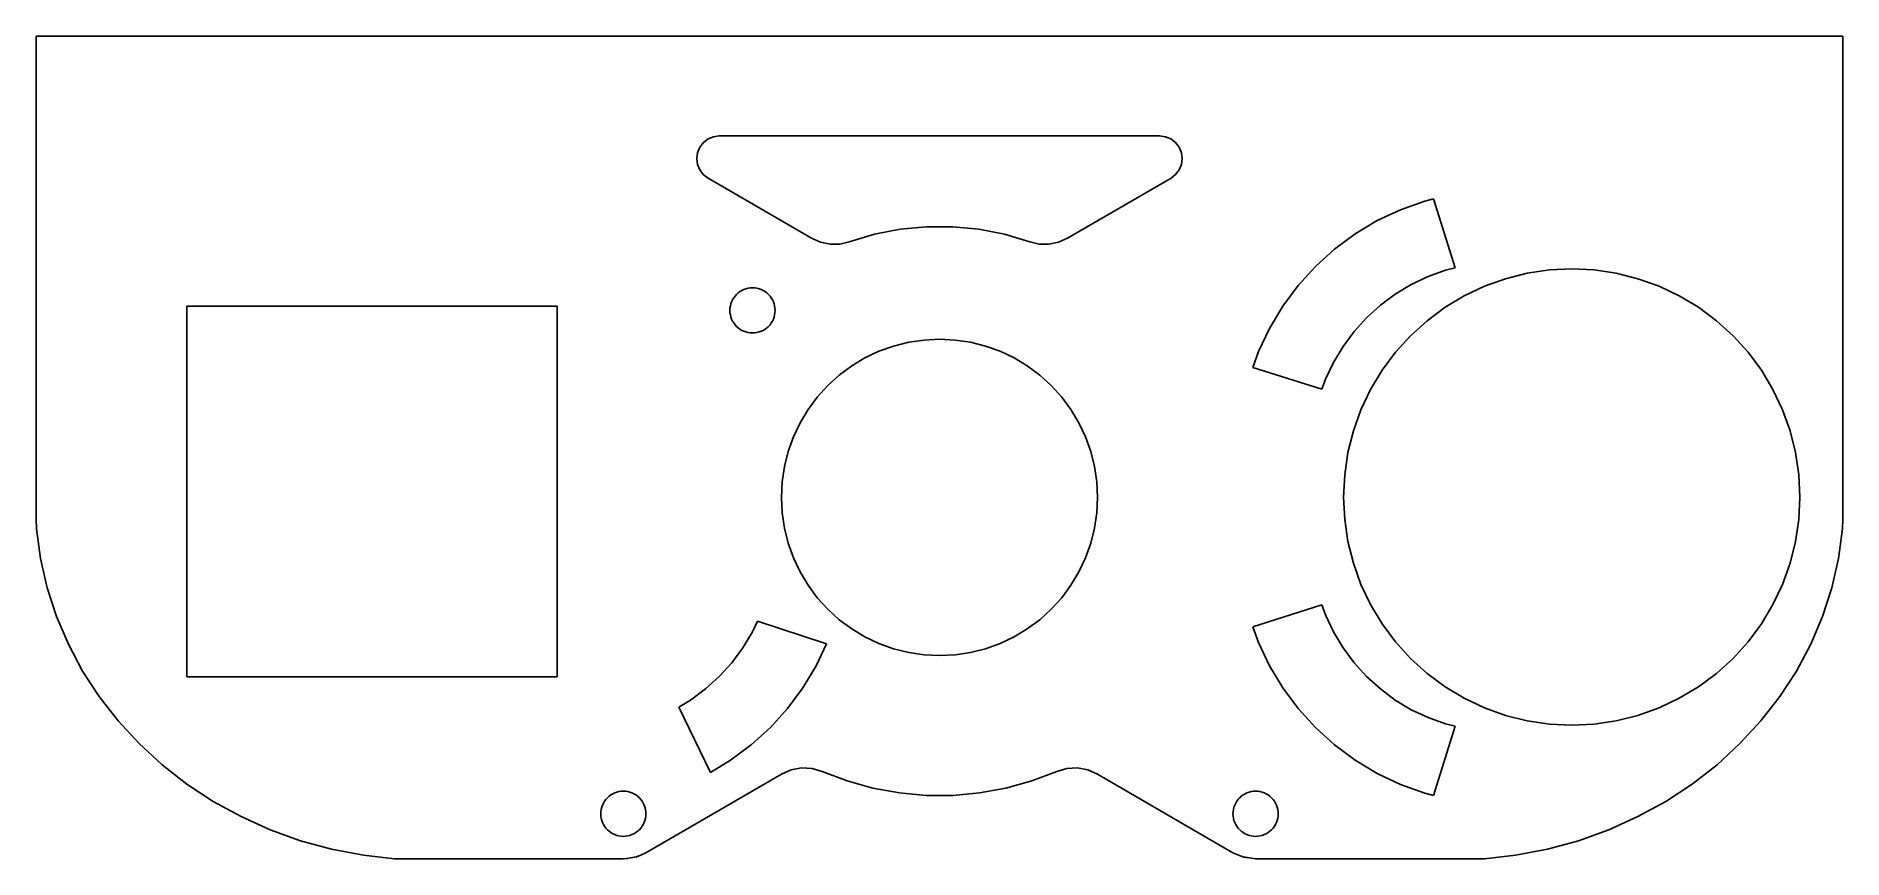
# Model space of a CAD drawing. Extents: x -170 to 30, y 121 to 212.
import ezdxf

# ---------------------------------------------------------------- set-up
doc = ezdxf.new("R2010")
doc.units = 0
doc.header["$MEASUREMENT"] = 0
doc.layers.get('0').update_dxf_attribs({"linetype": 'CONTINUOUS'})

msp = doc.modelspace()

# ---------------------------------------------------------------- linework, layer by layer
at = {"color": 0}
for p, q in [((30, 212), (-169.99, 212)), ((-169.99, 158.54), (-169.99, 212)), ((30, 212), (30, 158.52)), ((-96.13, 200.22), (-96.53, 199.7)), ((-95.62, 200.62), (-96.13, 200.22)), ((-95.01, 200.87), (-95.62, 200.62)), ((-94.37, 200.95), (-95.01, 200.87)), ((-70.53, 200.95), (-94.37, 200.95)), ((-69.27, 200.98), (-70.53, 200.98)), ((-70.53, 200.98), (-70.53, 200.95)), ((-69.27, 200.95), (-69.27, 200.98)), ((-45.63, 200.95), (-69.27, 200.95)), ((-45.63, 200.95), (-44.98, 200.87)), ((-44.98, 200.87), (-44.38, 200.62)), ((-43.86, 200.22), (-44.38, 200.62)), ((-43.47, 199.7), (-43.86, 200.22)), ((-96.78, 199.1), (-96.87, 198.45)), ((-96.87, 198.45), (-96.78, 197.81)), ((-96.53, 199.7), (-96.78, 199.1)), ((-43.22, 199.1), (-43.47, 199.7)), ((-43.22, 199.1), (-43.13, 198.45)), ((-43.21, 197.81), (-43.13, 198.45)), ((-96.53, 197.2), (-96.78, 197.81)), ((-96.14, 196.69), (-96.53, 197.2)), ((-96.14, 196.69), (-95.62, 196.29)), ((-84.16, 189.63), (-95.62, 196.29)), ((-55.84, 189.63), (-44.37, 196.29)), ((-44.37, 196.29), (-43.86, 196.69)), ((-43.86, 196.69), (-43.46, 197.2)), ((-43.21, 197.81), (-43.46, 197.2)), ((-15.3, 194), (-16.29, 193.75)), ((-12.9, 186.35), (-15.3, 194)), ((-21.55, 191.58), (-18.97, 192.79)), ((-16.29, 193.75), (-18.97, 192.79)), ((-77.2, 190.07), (-79.98, 189.24)), ((-77.2, 190.07), (-74.35, 190.63)), ((-74.35, 190.63), (-71.45, 190.91)), ((-68.54, 190.91), (-71.45, 190.91)), ((-68.54, 190.91), (-65.65, 190.63)), ((-65.65, 190.63), (-62.8, 190.07)), ((-62.8, 190.07), (-60.01, 189.24)), ((-23.99, 190.11), (-26.28, 188.42)), ((-21.55, 191.58), (-23.99, 190.11)), ((-84.16, 189.63), (-83.17, 189.19)), ((-83.17, 189.19), (-82.11, 188.98)), ((-82.11, 188.98), (-81.03, 188.99)), ((-79.98, 189.24), (-81.03, 188.99)), ((-58.96, 188.99), (-60.01, 189.24)), ((-57.88, 188.98), (-58.96, 188.99)), ((-56.83, 189.19), (-57.88, 188.98)), ((-56.83, 189.19), (-55.84, 189.63)), ((-28.39, 186.5), (-26.28, 188.42)), ((-28.39, 186.5), (-30.3, 184.39)), ((-13.97, 186.09), (-15.91, 185.39)), ((-13.97, 186.09), (-12.9, 186.35)), ((-2.48, 186.12), (-4.94, 185.76)), ((-2.48, 186.12), (-0.01, 186.24)), ((2.46, 186.12), (-0.01, 186.24)), ((4.92, 185.76), (2.46, 186.12)), ((-91.43, 184.04), (-91.66, 183.96)), ((-91.19, 184.1), (-91.43, 184.04)), ((-90.94, 184.14), (-91.19, 184.1)), ((-90.7, 184.15), (-90.94, 184.14)), ((-90.45, 184.14), (-90.7, 184.15)), ((-90.45, 184.14), (-90.21, 184.1)), ((-89.97, 184.04), (-90.21, 184.1)), ((-89.74, 183.96), (-89.97, 184.04)), ((-30.3, 184.39), (-32, 182.11)), ((-17.77, 184.51), (-19.54, 183.45)), ((-15.91, 185.39), (-17.77, 184.51)), ((-11.91, 183.26), (-9.67, 184.32)), ((-7.34, 185.15), (-9.67, 184.32)), ((-4.94, 185.76), (-7.34, 185.15)), ((4.92, 185.76), (7.32, 185.15)), ((9.65, 184.32), (7.32, 185.15)), ((11.89, 183.26), (9.65, 184.32)), ((-112.32, 182.1), (-153.33, 182.1)), ((-153.33, 182.1), (-153.33, 141.1)), ((-112.32, 141.1), (-112.32, 182.1)), ((-93.15, 182.14), (-93.19, 181.9)), ((-93.09, 182.38), (-93.15, 182.14)), ((-93.01, 182.61), (-93.09, 182.38)), ((-92.91, 182.83), (-93.01, 182.61)), ((-92.78, 183.04), (-92.91, 182.83)), ((-92.63, 183.24), (-92.78, 183.04)), ((-92.47, 183.42), (-92.63, 183.24)), ((-92.29, 183.59), (-92.47, 183.42)), ((-92.09, 183.73), (-92.29, 183.59)), ((-91.88, 183.86), (-92.09, 183.73)), ((-91.66, 183.96), (-91.88, 183.86)), ((-89.52, 183.86), (-89.74, 183.96)), ((-89.31, 183.73), (-89.52, 183.86)), ((-89.11, 183.59), (-89.31, 183.73)), ((-88.93, 183.42), (-89.11, 183.59)), ((-88.76, 183.24), (-88.93, 183.42)), ((-88.62, 183.04), (-88.76, 183.24)), ((-88.62, 183.04), (-88.49, 182.83)), ((-88.39, 182.61), (-88.49, 182.83)), ((-88.31, 182.38), (-88.39, 182.61)), ((-88.25, 182.14), (-88.31, 182.38)), ((-88.25, 182.14), (-88.21, 181.9)), ((-33.46, 179.66), (-32, 182.11)), ((-22.72, 180.84), (-21.19, 182.22)), ((-21.19, 182.22), (-19.54, 183.45)), ((-11.91, 183.26), (-14.04, 181.99)), ((14.02, 181.99), (11.89, 183.26)), ((-93.19, 181.9), (-93.2, 181.65)), ((-93.2, 181.65), (-93.19, 181.4)), ((-93.19, 181.4), (-93.15, 181.16)), ((-93.15, 181.16), (-93.09, 180.92)), ((-93.09, 180.92), (-93.01, 180.69)), ((-93.01, 180.69), (-92.91, 180.47)), ((-92.78, 180.26), (-92.91, 180.47)), ((-92.78, 180.26), (-92.63, 180.06)), ((-92.63, 180.06), (-92.47, 179.88)), ((-88.76, 180.06), (-88.93, 179.88)), ((-88.76, 180.06), (-88.62, 180.26)), ((-88.62, 180.26), (-88.49, 180.47)), ((-88.49, 180.47), (-88.39, 180.69)), ((-88.31, 180.92), (-88.39, 180.69)), ((-88.31, 180.92), (-88.25, 181.16)), ((-88.25, 181.16), (-88.21, 181.4)), ((-88.21, 181.9), (-88.2, 181.65)), ((-88.2, 181.65), (-88.21, 181.4)), ((-24.11, 179.31), (-22.72, 180.84)), ((-17.87, 178.85), (-16.03, 180.51)), ((-14.04, 181.99), (-16.03, 180.51)), ((16.01, 180.51), (14.02, 181.99)), ((17.85, 178.85), (16.01, 180.51)), ((-92.47, 179.88), (-92.29, 179.72)), ((-92.29, 179.72), (-92.09, 179.57)), ((-92.09, 179.57), (-91.88, 179.44)), ((-91.88, 179.44), (-91.66, 179.34)), ((-91.66, 179.34), (-91.43, 179.26)), ((-91.43, 179.26), (-91.19, 179.2)), ((-91.19, 179.2), (-90.94, 179.16)), ((-90.94, 179.16), (-90.7, 179.15)), ((-90.7, 179.15), (-90.45, 179.16)), ((-90.21, 179.2), (-90.45, 179.16)), ((-90.21, 179.2), (-89.97, 179.26)), ((-89.97, 179.26), (-89.74, 179.34)), ((-89.52, 179.44), (-89.74, 179.34)), ((-89.52, 179.44), (-89.31, 179.57)), ((-89.31, 179.57), (-89.11, 179.72)), ((-89.11, 179.72), (-88.93, 179.88)), ((-73.41, 178.12), (-75.08, 177.7)), ((-73.41, 178.12), (-71.71, 178.37)), ((-71.71, 178.37), (-70, 178.45)), ((-70, 178.45), (-68.28, 178.37)), ((-68.28, 178.37), (-66.58, 178.12)), ((-64.92, 177.7), (-66.58, 178.12)), ((-34.68, 177.09), (-33.46, 179.66)), ((-25.33, 177.65), (-24.11, 179.31)), ((-19.53, 177.01), (-17.87, 178.85)), ((17.85, 178.85), (19.51, 177.01)), ((-79.72, 175.51), (-78.25, 176.39)), ((-76.7, 177.12), (-78.25, 176.39)), ((-75.08, 177.7), (-76.7, 177.12)), ((-64.92, 177.7), (-63.3, 177.12)), ((-63.3, 177.12), (-61.75, 176.39)), ((-61.75, 176.39), (-60.28, 175.51)), ((-34.68, 177.09), (-35.3, 175.34)), ((-26.39, 175.89), (-25.33, 177.65)), ((-19.53, 177.01), (-21.01, 175.02)), ((20.99, 175.02), (19.51, 177.01)), ((-82.37, 173.33), (-81.1, 174.48)), ((-81.1, 174.48), (-79.72, 175.51)), ((-58.9, 174.48), (-60.28, 175.51)), ((-57.62, 173.33), (-58.9, 174.48)), ((-35.3, 175.34), (-27.67, 172.92)), ((-27.67, 172.92), (-27.27, 174.02)), ((-26.39, 175.89), (-27.27, 174.02)), ((-21.01, 175.02), (-22.28, 172.89)), ((22.26, 172.89), (20.99, 175.02)), ((-84.55, 170.68), (-83.53, 172.05)), ((-83.53, 172.05), (-82.37, 173.33)), ((-56.47, 172.05), (-57.62, 173.33)), ((-55.45, 170.68), (-56.47, 172.05)), ((-22.28, 172.89), (-23.34, 170.65)), ((22.26, 172.89), (23.32, 170.65)), ((-84.55, 170.68), (-85.43, 169.2)), ((-54.56, 169.2), (-55.45, 170.68)), ((-23.34, 170.65), (-24.17, 168.32)), ((24.16, 168.32), (23.32, 170.65)), ((-85.43, 169.2), (-86.17, 167.65)), ((-53.83, 167.65), (-54.56, 169.2)), ((-24.17, 168.32), (-24.78, 165.92)), ((24.76, 165.92), (24.16, 168.32)), ((-86.75, 166.03), (-87.16, 164.37)), ((-86.17, 167.65), (-86.75, 166.03)), ((-53.25, 166.03), (-53.83, 167.65)), ((-53.25, 166.03), (-52.83, 164.37)), ((-87.16, 164.37), (-87.42, 162.67)), ((-52.58, 162.67), (-52.83, 164.37)), ((-25.14, 163.46), (-24.78, 165.92)), ((25.12, 163.46), (24.76, 165.92)), ((-87.42, 162.67), (-87.5, 160.95)), ((-52.5, 160.95), (-52.58, 162.67)), ((-25.14, 163.46), (-25.26, 160.99)), ((25.24, 160.99), (25.12, 163.46)), ((-87.5, 160.95), (-87.42, 159.24)), ((-52.58, 159.24), (-52.5, 160.95)), ((-25.26, 160.99), (-25.14, 158.51)), ((25.24, 160.99), (25.12, 158.51)), ((-169.95, 157.47), (-169.99, 158.54)), ((-87.16, 157.54), (-87.42, 159.24)), ((-52.83, 157.54), (-52.58, 159.24)), ((-24.78, 156.06), (-25.14, 158.51)), ((24.76, 156.06), (25.12, 158.51)), ((30, 158.52), (29.95, 157.47)), ((-169.5, 154.19), (-169.95, 157.47)), ((-86.75, 155.87), (-87.16, 157.54)), ((-53.25, 155.87), (-52.83, 157.54)), ((-24.17, 153.66), (-24.78, 156.06)), ((24.16, 153.66), (24.76, 156.06)), ((29.51, 154.19), (29.95, 157.47)), ((-168.76, 150.96), (-169.5, 154.19)), ((-86.75, 155.87), (-86.17, 154.25)), ((-86.17, 154.25), (-85.43, 152.7)), ((-54.56, 152.7), (-53.83, 154.25)), ((-53.83, 154.25), (-53.25, 155.87)), ((28.77, 150.96), (29.51, 154.19)), ((-85.43, 152.7), (-84.55, 151.23)), ((-55.45, 151.23), (-54.56, 152.7)), ((-23.34, 151.33), (-24.17, 153.66)), ((23.32, 151.33), (24.16, 153.66)), ((-167.74, 147.79), (-168.76, 150.96)), ((-84.55, 151.23), (-83.53, 149.85)), ((-56.47, 149.85), (-55.45, 151.23)), ((-22.28, 149.09), (-23.34, 151.33)), ((22.26, 149.09), (23.32, 151.33)), ((27.75, 147.79), (28.77, 150.96)), ((-83.53, 149.85), (-82.37, 148.58)), ((-82.37, 148.58), (-81.1, 147.42)), ((-58.9, 147.42), (-57.62, 148.58)), ((-57.62, 148.58), (-56.47, 149.85)), ((-27.67, 149.05), (-35.3, 146.63)), ((-27.27, 147.95), (-27.67, 149.05)), ((-22.28, 149.09), (-21.01, 146.96)), ((20.99, 146.96), (22.26, 149.09)), ((-166.43, 144.71), (-167.74, 147.79)), ((-90.71, 146.09), (-91.77, 144.32)), ((-90.16, 147.25), (-90.71, 146.09)), ((-82.49, 144.76), (-90.16, 147.25)), ((-81.1, 147.42), (-79.72, 146.4)), ((-79.72, 146.4), (-78.25, 145.52)), ((-61.75, 145.52), (-60.28, 146.4)), ((-60.28, 146.4), (-58.9, 147.42)), ((-34.68, 144.88), (-35.3, 146.63)), ((-26.39, 146.09), (-27.27, 147.95)), ((-25.33, 144.32), (-26.39, 146.09)), ((-21.01, 146.96), (-19.53, 144.97)), ((19.51, 144.97), (20.99, 146.96)), ((27.75, 147.79), (26.44, 144.71)), ((-164.85, 141.74), (-166.43, 144.71)), ((-93, 142.66), (-91.77, 144.32)), ((-83.65, 142.31), (-82.49, 144.76)), ((-78.25, 145.52), (-76.7, 144.78)), ((-76.7, 144.78), (-75.08, 144.2)), ((-75.08, 144.2), (-73.41, 143.79)), ((-66.58, 143.79), (-64.92, 144.2)), ((-64.92, 144.2), (-63.3, 144.78)), ((-63.3, 144.78), (-61.75, 145.52)), ((-33.46, 142.31), (-34.68, 144.88)), ((-24.11, 142.66), (-25.33, 144.32)), ((-19.53, 144.97), (-17.87, 143.13)), ((17.85, 143.13), (19.51, 144.97)), ((26.44, 144.71), (24.86, 141.74)), ((-93, 142.66), (-94.38, 141.13)), ((-83.65, 142.31), (-85.11, 139.87)), ((-73.41, 143.79), (-71.71, 143.53)), ((-71.71, 143.53), (-70, 143.45)), ((-70, 143.45), (-68.28, 143.53)), ((-68.28, 143.53), (-66.58, 143.79)), ((-32, 139.87), (-33.46, 142.31)), ((-22.72, 141.13), (-24.11, 142.66)), ((-17.87, 143.13), (-16.03, 141.47)), ((17.85, 143.13), (16.01, 141.47)), ((-164.85, 141.74), (-163.01, 138.91)), ((-153.33, 141.1), (-112.32, 141.1)), ((-95.91, 139.75), (-94.38, 141.13)), ((-21.19, 139.75), (-22.72, 141.13)), ((-14.04, 139.99), (-16.03, 141.47)), ((14.02, 139.99), (16.01, 141.47)), ((24.86, 141.74), (23.02, 138.91)), ((-160.93, 136.22), (-163.01, 138.91)), ((-97.57, 138.52), (-98.86, 137.74)), ((-95.91, 139.75), (-97.57, 138.52)), ((-86.81, 137.58), (-85.11, 139.87)), ((-30.3, 137.58), (-32, 139.87)), ((-19.54, 138.52), (-21.19, 139.75)), ((-17.77, 137.46), (-19.54, 138.52)), ((-14.04, 139.99), (-11.91, 138.72)), ((-9.67, 137.66), (-11.91, 138.72)), ((9.65, 137.66), (11.89, 138.72)), ((11.89, 138.72), (14.02, 139.99)), ((20.93, 136.22), (23.02, 138.91)), ((-158.6, 133.7), (-160.93, 136.22)), ((-95.34, 130.52), (-98.86, 137.74)), ((-86.81, 137.58), (-88.72, 135.47)), ((-30.3, 137.58), (-28.39, 135.47)), ((-15.91, 136.58), (-17.77, 137.46)), ((-15.91, 136.58), (-13.97, 135.89)), ((-7.34, 136.82), (-9.67, 137.66)), ((-4.94, 136.22), (-7.34, 136.82)), ((-2.48, 135.86), (-4.94, 136.22)), ((4.92, 136.22), (2.46, 135.86)), ((7.32, 136.82), (4.92, 136.22)), ((9.65, 137.66), (7.32, 136.82)), ((18.61, 133.7), (20.93, 136.22)), ((-88.72, 135.47), (-90.83, 133.56)), ((-26.28, 133.56), (-28.39, 135.47)), ((-12.9, 135.62), (-15.3, 127.97)), ((-12.9, 135.62), (-13.97, 135.89)), ((-0.01, 135.74), (-2.48, 135.86)), ((-0.01, 135.74), (2.46, 135.86)), ((-158.6, 133.7), (-156.06, 131.36)), ((-93.12, 131.86), (-90.83, 133.56)), ((-23.99, 131.86), (-26.28, 133.56)), ((18.61, 133.7), (16.07, 131.36)), ((-156.06, 131.36), (-153.32, 129.23)), ((-102.49, 121.63), (-87.47, 130.34)), ((-95.34, 130.52), (-93.12, 131.86)), ((-86.41, 130.81), (-87.47, 130.34)), ((-85.26, 131.01), (-86.41, 130.81)), ((-84.11, 130.95), (-85.26, 131.01)), ((-82.99, 130.62), (-84.11, 130.95)), ((-82.99, 130.62), (-80.22, 129.57)), ((-59.78, 129.57), (-57, 130.62)), ((-55.89, 130.95), (-57, 130.62)), ((-54.73, 131.01), (-55.89, 130.95)), ((-54.73, 131.01), (-53.59, 130.81)), ((-52.52, 130.34), (-53.59, 130.81)), ((-37.51, 121.63), (-52.52, 130.34)), ((-23.99, 131.86), (-21.55, 130.4)), ((-21.55, 130.4), (-18.97, 129.18)), ((16.07, 131.36), (13.32, 129.23)), ((-153.32, 129.23), (-150.39, 127.31)), ((-106.39, 128.02), (-106.58, 127.88)), ((-106.17, 128.15), (-106.39, 128.02)), ((-106.17, 128.15), (-105.95, 128.25)), ((-105.72, 128.34), (-105.95, 128.25)), ((-105.48, 128.4), (-105.72, 128.34)), ((-105.48, 128.4), (-105.24, 128.43)), ((-105.24, 128.43), (-104.99, 128.44)), ((-104.75, 128.43), (-104.99, 128.44)), ((-104.51, 128.4), (-104.75, 128.43)), ((-104.27, 128.34), (-104.51, 128.4)), ((-104.04, 128.25), (-104.27, 128.34)), ((-103.82, 128.15), (-104.04, 128.25)), ((-103.6, 128.02), (-103.82, 128.15)), ((-103.41, 127.88), (-103.6, 128.02)), ((-80.22, 129.57), (-77.36, 128.78)), ((-77.36, 128.78), (-74.44, 128.25)), ((-71.48, 127.98), (-74.44, 128.25)), ((-68.51, 127.98), (-65.56, 128.25)), ((-65.56, 128.25), (-62.64, 128.78)), ((-62.64, 128.78), (-59.78, 129.57)), ((-36.59, 127.88), (-36.4, 128.02)), ((-36.18, 128.15), (-36.4, 128.02)), ((-35.96, 128.25), (-36.18, 128.15)), ((-35.96, 128.25), (-35.73, 128.34)), ((-35.49, 128.4), (-35.73, 128.34)), ((-35.25, 128.43), (-35.49, 128.4)), ((-35.25, 128.43), (-35, 128.44)), ((-35, 128.44), (-34.76, 128.43)), ((-34.52, 128.4), (-34.76, 128.43)), ((-34.28, 128.34), (-34.52, 128.4)), ((-34.28, 128.34), (-34.05, 128.25)), ((-33.83, 128.15), (-34.05, 128.25)), ((-33.61, 128.02), (-33.83, 128.15)), ((-33.42, 127.88), (-33.61, 128.02)), ((-18.97, 129.18), (-16.29, 128.22)), ((-15.3, 127.97), (-16.29, 128.22)), ((13.32, 129.23), (10.4, 127.31)), ((-147.31, 125.62), (-150.39, 127.31)), ((-107.49, 126.19), (-107.5, 125.94)), ((-107.45, 126.43), (-107.49, 126.19)), ((-107.39, 126.67), (-107.45, 126.43)), ((-107.31, 126.9), (-107.39, 126.67)), ((-107.2, 127.12), (-107.31, 126.9)), ((-107.07, 127.33), (-107.2, 127.12)), ((-106.93, 127.53), (-107.07, 127.33)), ((-106.76, 127.71), (-106.93, 127.53)), ((-106.58, 127.88), (-106.76, 127.71)), ((-103.41, 127.88), (-103.22, 127.71)), ((-103.06, 127.53), (-103.22, 127.71)), ((-102.91, 127.33), (-103.06, 127.53)), ((-102.79, 127.12), (-102.91, 127.33)), ((-102.68, 126.9), (-102.79, 127.12)), ((-102.6, 126.67), (-102.68, 126.9)), ((-102.54, 126.43), (-102.6, 126.67)), ((-102.5, 126.19), (-102.54, 126.43)), ((-102.5, 126.19), (-102.49, 125.94)), ((-71.48, 127.98), (-68.51, 127.98)), ((-37.49, 126.19), (-37.51, 125.94)), ((-37.46, 126.43), (-37.49, 126.19)), ((-37.4, 126.67), (-37.46, 126.43)), ((-37.32, 126.9), (-37.4, 126.67)), ((-37.21, 127.12), (-37.32, 126.9)), ((-37.08, 127.33), (-37.21, 127.12)), ((-36.94, 127.53), (-37.08, 127.33)), ((-36.94, 127.53), (-36.77, 127.71)), ((-36.59, 127.88), (-36.77, 127.71)), ((-33.42, 127.88), (-33.24, 127.71)), ((-33.07, 127.53), (-33.24, 127.71)), ((-32.92, 127.33), (-33.07, 127.53)), ((-32.8, 127.12), (-32.92, 127.33)), ((-32.8, 127.12), (-32.69, 126.9)), ((-32.69, 126.9), (-32.61, 126.67)), ((-32.61, 126.67), (-32.55, 126.43)), ((-32.51, 126.19), (-32.55, 126.43)), ((-32.5, 125.94), (-32.51, 126.19)), ((10.4, 127.31), (7.31, 125.62)), ((-147.31, 125.62), (-144.08, 124.17)), ((-140.73, 122.96), (-144.08, 124.17)), ((-107.5, 125.94), (-107.49, 125.69)), ((-107.49, 125.69), (-107.45, 125.45)), ((-107.45, 125.45), (-107.39, 125.21)), ((-107.39, 125.21), (-107.31, 124.98)), ((-107.31, 124.98), (-107.2, 124.76)), ((-107.2, 124.76), (-107.07, 124.55)), ((-107.07, 124.55), (-106.93, 124.35)), ((-106.93, 124.35), (-106.76, 124.17)), ((-106.76, 124.17), (-106.58, 124.01)), ((-106.58, 124.01), (-106.39, 123.86)), ((-103.6, 123.86), (-103.41, 124.01)), ((-103.41, 124.01), (-103.22, 124.17)), ((-103.22, 124.17), (-103.06, 124.35)), ((-103.06, 124.35), (-102.91, 124.55)), ((-102.91, 124.55), (-102.79, 124.76)), ((-102.79, 124.76), (-102.68, 124.98)), ((-102.68, 124.98), (-102.6, 125.21)), ((-102.6, 125.21), (-102.54, 125.45)), ((-102.5, 125.69), (-102.54, 125.45)), ((-102.5, 125.69), (-102.49, 125.94)), ((-37.49, 125.69), (-37.51, 125.94)), ((-37.49, 125.69), (-37.46, 125.45)), ((-37.46, 125.45), (-37.4, 125.21)), ((-37.4, 125.21), (-37.32, 124.98)), ((-37.32, 124.98), (-37.21, 124.76)), ((-37.08, 124.55), (-37.21, 124.76)), ((-36.94, 124.35), (-37.08, 124.55)), ((-36.94, 124.35), (-36.77, 124.17)), ((-36.77, 124.17), (-36.59, 124.01)), ((-36.4, 123.86), (-36.59, 124.01)), ((-33.61, 123.86), (-33.42, 124.01)), ((-33.42, 124.01), (-33.24, 124.17)), ((-33.24, 124.17), (-33.07, 124.35)), ((-32.92, 124.55), (-33.07, 124.35)), ((-32.8, 124.76), (-32.92, 124.55)), ((-32.69, 124.98), (-32.8, 124.76)), ((-32.69, 124.98), (-32.61, 125.21)), ((-32.61, 125.21), (-32.55, 125.45)), ((-32.51, 125.69), (-32.55, 125.45)), ((-32.5, 125.94), (-32.51, 125.69)), ((4.08, 124.17), (0.74, 122.96)), ((7.31, 125.62), (4.08, 124.17)), ((-137.29, 122.02), (-140.73, 122.96)), ((-133.77, 121.35), (-137.29, 122.02)), ((-106.39, 123.86), (-106.17, 123.73)), ((-106.17, 123.73), (-105.95, 123.63)), ((-105.95, 123.63), (-105.72, 123.55)), ((-105.72, 123.55), (-105.48, 123.49)), ((-105.48, 123.49), (-105.24, 123.45)), ((-105.24, 123.45), (-104.99, 123.44)), ((-104.99, 123.44), (-104.75, 123.45)), ((-104.75, 123.45), (-104.51, 123.49)), ((-104.51, 123.49), (-104.27, 123.55)), ((-104.27, 123.55), (-104.04, 123.63)), ((-104.04, 123.63), (-103.82, 123.73)), ((-103.82, 123.73), (-103.6, 123.86)), ((-36.4, 123.86), (-36.18, 123.73)), ((-36.18, 123.73), (-35.96, 123.63)), ((-35.96, 123.63), (-35.73, 123.55)), ((-35.73, 123.55), (-35.49, 123.49)), ((-35.49, 123.49), (-35.25, 123.45)), ((-35, 123.44), (-35.25, 123.45)), ((-35, 123.44), (-34.76, 123.45)), ((-34.76, 123.45), (-34.52, 123.49)), ((-34.52, 123.49), (-34.28, 123.55)), ((-34.05, 123.63), (-34.28, 123.55)), ((-34.05, 123.63), (-33.83, 123.73)), ((-33.83, 123.73), (-33.61, 123.86)), ((-2.71, 122.02), (-6.23, 121.35)), ((0.74, 122.96), (-2.71, 122.02)), ((-133.77, 121.35), (-130.32, 120.95)), ((-105, 120.95), (-130.32, 120.95)), ((-104.64, 120.98), (-105, 120.95)), ((-104.64, 120.98), (-104.54, 120.98)), ((-104.38, 121.02), (-104.54, 120.98)), ((-104.53, 120.98), (-104.54, 120.98)), ((-104.22, 121.05), (-104.53, 120.98)), ((-104.53, 120.98), (-104.38, 121.02)), ((-103.5, 121.19), (-104.38, 121.02)), ((-104.38, 121.02), (-104.22, 121.05)), ((-104.22, 121.05), (-103.5, 121.19)), ((-104.22, 121.05), (-103.56, 121.18)), ((-103.5, 121.19), (-103.56, 121.18)), ((-103.5, 121.19), (-103.41, 121.22)), ((-103.26, 121.29), (-103.41, 121.22)), ((-103.38, 121.23), (-103.41, 121.22)), ((-103.06, 121.37), (-103.38, 121.23)), ((-103.26, 121.29), (-103.38, 121.23)), ((-103.26, 121.29), (-102.49, 121.63)), ((-36.61, 121.25), (-37.51, 121.63)), ((-36.32, 121.14), (-36.61, 121.25)), ((-36.11, 121.12), (-36.32, 121.14)), ((-36.32, 121.14), (-36.26, 121.13)), ((-36.11, 121.12), (-36.26, 121.13)), ((-36.26, 121.13), (-35.83, 121.07)), ((-35, 120.95), (-36.11, 121.12)), ((-9.67, 120.95), (-35, 120.95)), ((-9.67, 120.95), (-6.23, 121.35))]:
    msp.add_line(p, q, dxfattribs=at)

doc.saveas('drawing.dxf')
